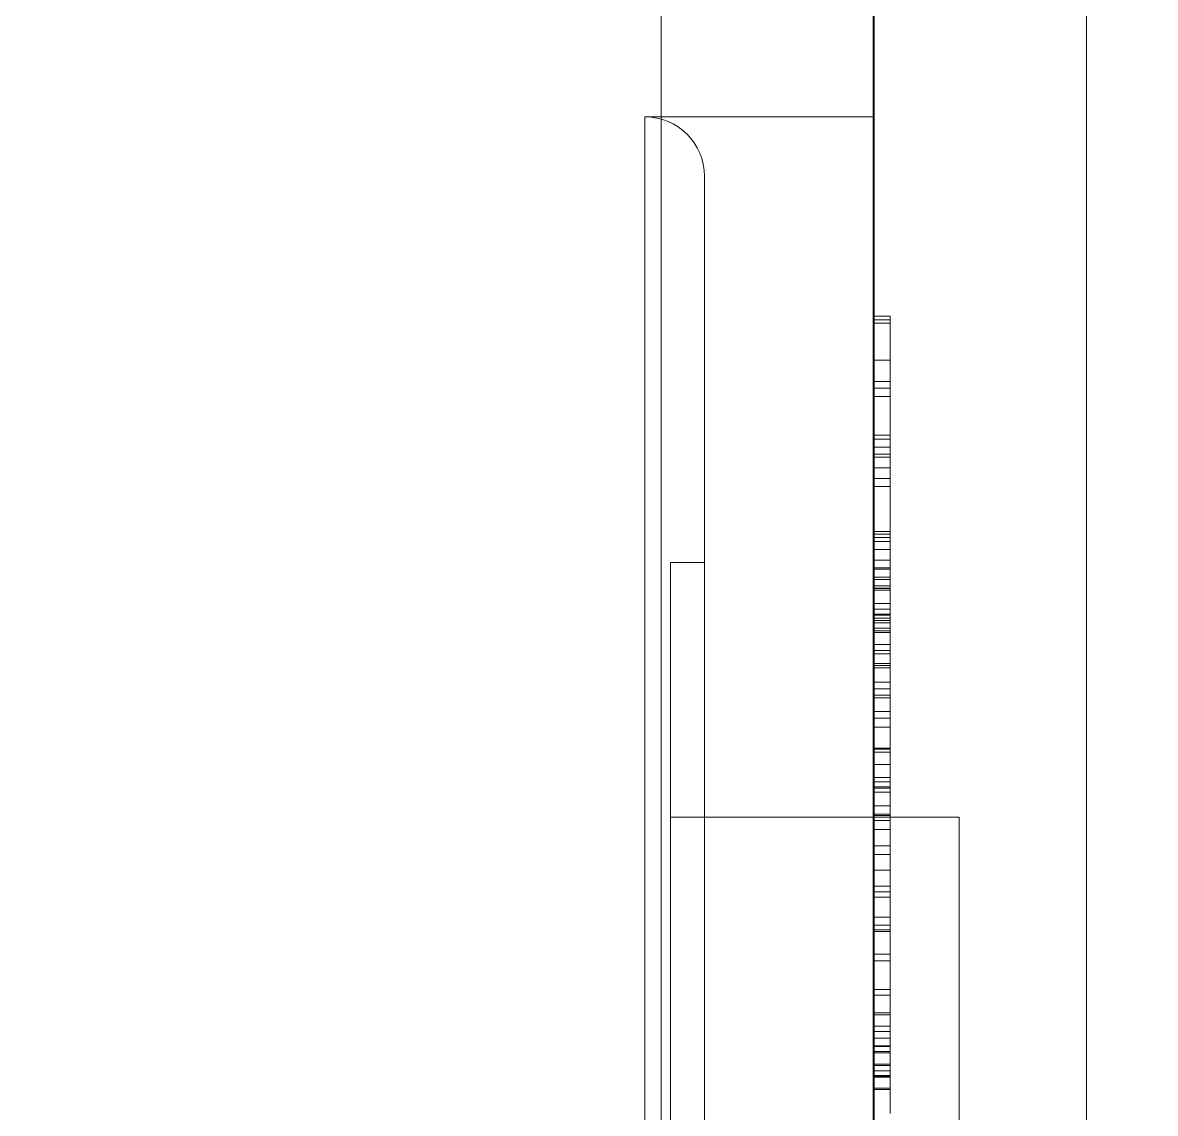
# Model space of a CAD drawing. Header units: millimetres. Extents: x -50460 to 50460, y -35640 to 35640.
# Drawn here: x -33269.27 to -33255.93, y 22123.7 to 22136.55 of the extents above; entities that cross this region are included whole.
import ezdxf

# ---------------------------------------------------------------- set-up
doc = ezdxf.new("R2010")
doc.units = ezdxf.units.MM
doc.set_wipeout_variables(frame=1)
for name, color, linetype, lineweight in [('EB0', 7, 'Continuous', 15), ('尺寸线层', 4, 'Continuous', 18), ('粗实线层', 7, 'Continuous', 15), ('粗实线层_1', 7, 'Continuous', 15)]:
    doc.layers.add(name, color=color, linetype=linetype, lineweight=lineweight)

# ---------------------------------------------------------------- blocks, each defined once
blk = doc.blocks.new('*X909')
at = {"layer": '粗实线层'}
blk.add_line((-12, 10), (-12, 177), dxfattribs=at)
blk = doc.blocks.new('*X906')
at = {"layer": '粗实线层_1'}
blk.add_blockref('*X909', (-9, 39.5), dxfattribs=at)
blk = doc.blocks.new('*X911')
at = {"layer": '粗实线层'}
for p, q in [((-3.51, 42.5), (-3.51, 85)), ((-3.51, 85), (-3.51, 42.5)), ((-1.01, 42.5), (-1.01, 82.5)), ((-1, 74.15), (-1, 63.653)), ((-3.7, 66), (-3.7, 42.5)), ((-3.7, 66), (-1, 66)), ((-3, 42.5), (-3, 65.3)), ((-0.993, 63.653), (-1.01, 63.653)), ((-1, 63.653), (-1, 53.858)), ((-0.977, 63.653), (-0.993, 63.653)), ((-0.96, 63.653), (-0.977, 63.653)), ((-0.943, 63.653), (-0.96, 63.653)), ((-0.927, 63.653), (-0.943, 63.653)), ((-0.91, 63.653), (-0.927, 63.653)), ((-0.893, 63.653), (-0.91, 63.653)), ((-0.877, 63.653), (-0.893, 63.653)), ((-0.86, 63.653), (-0.877, 63.653)), ((-0.843, 63.653), (-0.86, 63.653)), ((-0.827, 63.653), (-0.843, 63.653)), ((-0.81, 63.653), (-0.827, 63.653)), ((-0.81, 63.653), (-0.81, 63.652)), ((-0.81, 63.652), (-0.81, 63.651)), ((-0.81, 63.651), (-0.81, 63.648)), ((-0.81, 63.607), (-1.01, 63.607)), ((-0.81, 63.567), (-1.01, 63.567)), ((-0.81, 63.648), (-0.81, 63.644)), ((-0.81, 63.644), (-0.81, 63.639)), ((-0.81, 63.639), (-0.81, 63.634)), ((-0.81, 63.634), (-0.81, 63.627)), ((-0.81, 63.627), (-0.81, 63.62)), ((-0.81, 63.62), (-0.81, 63.612)), ((-0.81, 63.612), (-0.81, 63.604)), ((-0.81, 63.604), (-0.81, 63.595)), ((-0.81, 63.595), (-0.81, 63.586)), ((-0.81, 63.586), (-0.81, 63.576)), ((-0.81, 63.576), (-0.81, 63.567)), ((-0.81, 63.567), (-0.81, 62.25)), ((-0.81, 63.134), (-1.01, 63.134)), ((-0.993, 62.883), (-1.01, 62.883)), ((-0.81, 62.88), (-1.01, 62.88)), ((-0.977, 62.883), (-0.993, 62.883)), ((-0.96, 62.883), (-0.977, 62.883)), ((-0.943, 62.883), (-0.96, 62.883)), ((-0.927, 62.883), (-0.943, 62.883)), ((-0.91, 62.883), (-0.927, 62.883)), ((-0.893, 62.883), (-0.91, 62.883)), ((-0.877, 62.883), (-0.893, 62.883)), ((-0.86, 62.883), (-0.877, 62.883)), ((-0.843, 62.883), (-0.86, 62.883)), ((-0.827, 62.883), (-0.843, 62.883)), ((-0.81, 62.883), (-0.827, 62.883)), ((-0.81, 62.883), (-0.81, 62.883)), ((-0.81, 62.883), (-0.81, 62.881)), ((-0.81, 62.881), (-0.81, 62.879)), ((-0.81, 62.879), (-0.81, 62.876)), ((-0.81, 62.876), (-0.81, 62.872)), ((-0.81, 62.872), (-0.81, 62.867)), ((-0.81, 62.867), (-0.81, 62.861)), ((-0.81, 62.861), (-0.81, 62.854)), ((-0.81, 62.854), (-0.81, 62.847)), ((-0.81, 62.801), (-1.01, 62.801)), ((-0.81, 62.847), (-0.81, 62.838)), ((-0.81, 62.838), (-0.81, 62.828)), ((-0.81, 62.828), (-0.81, 62.818)), ((-0.81, 62.818), (-0.81, 62.806)), ((-0.81, 62.806), (-0.81, 62.794)), ((-0.81, 62.794), (-0.81, 62.781)), ((-0.81, 62.781), (-0.81, 62.767)), ((-0.81, 62.767), (-0.81, 62.753)), ((-0.81, 62.753), (-0.81, 62.737)), ((-0.81, 62.737), (-0.81, 62.721)), ((-0.81, 62.721), (-0.81, 62.705)), ((-0.81, 62.705), (-1.01, 62.705)), ((-0.81, 62.705), (-0.81, 62.705)), ((-0.81, 62.705), (-0.81, 62.687)), ((-0.81, 62.687), (-0.81, 62.669)), ((-0.81, 62.669), (-0.81, 62.65)), ((-0.81, 62.65), (-0.81, 62.63)), ((-0.81, 62.63), (-0.81, 62.61)), ((-0.81, 62.61), (-0.81, 62.59)), ((-0.81, 62.59), (-0.81, 62.569)), ((-0.81, 62.569), (-0.81, 62.548)), ((-0.81, 62.548), (-0.81, 62.526)), ((-0.81, 62.526), (-0.81, 62.505)), ((-0.81, 62.505), (-0.81, 62.483)), ((-0.81, 62.483), (-0.81, 62.461)), ((-0.81, 62.461), (-0.81, 62.439)), ((-0.81, 62.439), (-0.81, 62.418)), ((-0.81, 62.418), (-0.81, 62.396)), ((-0.81, 62.396), (-0.81, 62.375)), ((-0.81, 62.375), (-0.81, 62.353)), ((-0.81, 62.353), (-0.81, 62.332)), ((-0.81, 62.332), (-0.81, 62.311)), ((-0.81, 62.25), (-1.01, 62.25)), ((-0.81, 62.203), (-1.01, 62.203)), ((-0.81, 62.311), (-0.81, 62.291)), ((-0.81, 62.291), (-0.81, 62.271)), ((-0.81, 62.271), (-0.81, 62.251)), ((-0.81, 62.251), (-0.81, 62.232)), ((-0.81, 62.25), (-0.81, 62.241)), ((-0.81, 62.241), (-0.81, 62.232)), ((-0.81, 62.232), (-0.81, 62.214)), ((-0.81, 62.232), (-0.81, 62.222)), ((-0.81, 62.222), (-0.81, 62.212)), ((-0.81, 62.214), (-0.81, 62.196)), ((-0.81, 62.212), (-0.81, 62.202)), ((-0.81, 62.202), (-0.81, 62.192)), ((-0.81, 62.196), (-0.81, 62.179)), ((-0.81, 62.192), (-0.81, 62.181)), ((-0.81, 62.106), (-1.01, 62.106)), ((-0.81, 62.181), (-0.81, 62.171)), ((-0.81, 62.179), (-0.81, 62.163)), ((-0.81, 62.171), (-0.81, 62.16)), ((-0.81, 62.163), (-0.81, 62.147)), ((-0.81, 62.16), (-0.81, 62.149)), ((-0.81, 62.149), (-0.81, 62.137)), ((-0.81, 62.147), (-0.81, 62.133)), ((-0.81, 62.137), (-0.81, 62.126)), ((-0.81, 62.133), (-0.81, 62.119)), ((-0.81, 62.126), (-0.81, 62.115)), ((-0.81, 62.119), (-0.81, 62.106)), ((-0.81, 62.115), (-0.81, 62.104)), ((-0.81, 62.106), (-0.81, 62.106)), ((-0.81, 62.106), (-0.81, 62.094)), ((-0.81, 62.104), (-0.81, 62.093)), ((-0.81, 62.094), (-0.81, 62.083)), ((-0.81, 62.093), (-0.81, 62.082)), ((-0.81, 62.083), (-0.81, 62.073)), ((-0.81, 62.082), (-0.81, 62.072)), ((-0.81, 62.073), (-0.81, 62.064)), ((-0.81, 62.072), (-0.81, 62.062)), ((-0.81, 62.064), (-0.81, 62.056)), ((-0.81, 62.062), (-0.81, 62.052)), ((-0.81, 62.056), (-0.81, 62.048)), ((-0.81, 62.052), (-0.81, 62.043)), ((-0.993, 62.024), (-1.01, 62.024)), ((-0.81, 61.989), (-1.01, 61.989)), ((-0.977, 62.024), (-0.993, 62.024)), ((-0.96, 62.024), (-0.977, 62.024)), ((-0.943, 62.024), (-0.96, 62.024)), ((-0.927, 62.024), (-0.943, 62.024)), ((-0.91, 62.024), (-0.927, 62.024)), ((-0.893, 62.024), (-0.91, 62.024)), ((-0.877, 62.024), (-0.893, 62.024)), ((-0.86, 62.024), (-0.877, 62.024)), ((-0.843, 62.024), (-0.86, 62.024)), ((-0.827, 62.024), (-0.843, 62.024)), ((-0.81, 62.024), (-0.827, 62.024)), ((-0.81, 62.048), (-0.81, 62.042)), ((-0.81, 62.043), (-0.81, 62.034)), ((-0.81, 62.042), (-0.81, 62.036)), ((-0.81, 62.036), (-0.81, 62.032)), ((-0.81, 62.034), (-0.81, 62.026)), ((-0.81, 62.032), (-0.81, 62.028)), ((-0.81, 62.028), (-0.81, 62.026)), ((-0.81, 62.026), (-0.81, 62.024)), ((-0.81, 62.026), (-0.81, 62.018)), ((-0.81, 62.024), (-0.81, 62.024)), ((-0.81, 62.018), (-0.81, 62.01)), ((-0.81, 62.01), (-0.81, 62.003)), ((-0.81, 62.003), (-0.81, 61.996)), ((-0.81, 61.996), (-0.81, 61.989)), ((-0.81, 61.989), (-0.81, 61.043)), ((-0.81, 61.863), (-1.01, 61.863)), ((-0.81, 61.74), (-1.01, 61.74)), ((-0.993, 61.739), (-1.01, 61.739)), ((-0.977, 61.739), (-0.993, 61.739)), ((-0.96, 61.739), (-0.977, 61.739)), ((-0.943, 61.739), (-0.96, 61.739)), ((-0.927, 61.739), (-0.943, 61.739)), ((-0.91, 61.739), (-0.927, 61.739)), ((-0.893, 61.739), (-0.91, 61.739)), ((-0.877, 61.739), (-0.893, 61.739)), ((-0.86, 61.739), (-0.877, 61.739)), ((-0.843, 61.739), (-0.86, 61.739)), ((-0.827, 61.739), (-0.843, 61.739)), ((-0.81, 61.739), (-0.827, 61.739)), ((-0.81, 61.74), (-0.81, 61.74)), ((-0.81, 61.643), (-1.01, 61.643)), ((-0.81, 61.643), (-0.81, 60.776)), ((-0.81, 61.113), (-1.01, 61.113)), ((-1.01, 60.685), (-1.01, 61.113)), ((-0.81, 61.084), (-1.01, 61.084)), ((-0.81, 61.043), (-1.01, 61.043)), ((-0.993, 60.996), (-1.01, 60.996)), ((-0.977, 60.996), (-0.993, 60.996)), ((-0.96, 60.996), (-0.977, 60.996)), ((-0.943, 60.996), (-0.96, 60.996)), ((-0.927, 60.996), (-0.943, 60.996)), ((-0.91, 60.996), (-0.927, 60.996)), ((-0.893, 60.996), (-0.91, 60.996)), ((-0.877, 60.996), (-0.893, 60.996)), ((-0.86, 60.996), (-0.877, 60.996)), ((-0.843, 60.996), (-0.86, 60.996)), ((-0.827, 60.996), (-0.843, 60.996)), ((-0.81, 60.996), (-0.827, 60.996)), ((-0.81, 61.043), (-0.81, 61.043)), ((-0.81, 61.043), (-0.81, 61.036)), ((-0.81, 61.036), (-0.81, 61.03)), ((-0.81, 61.03), (-0.81, 61.024)), ((-0.81, 61.024), (-0.81, 61.018)), ((-0.81, 61.018), (-0.81, 61.013)), ((-0.81, 61.013), (-0.81, 61.008)), ((-0.81, 61.008), (-0.81, 61.004)), ((-0.81, 61.004), (-0.81, 61.001)), ((-0.81, 61.001), (-0.81, 60.999)), ((-0.81, 60.999), (-0.81, 60.997)), ((-0.81, 60.997), (-0.81, 60.996)), ((-0.81, 60.902), (-1.01, 60.902)), ((-0.81, 60.902), (-0.81, 60.902)), ((-3.4, 60.75), (-3.4, 42.5)), ((-3.4, 60.75), (-3, 60.75)), ((-0.81, 60.776), (-1.01, 60.776)), ((-0.81, 60.776), (-0.81, 60.758)), ((-0.81, 60.758), (-0.81, 60.739)), ((-0.81, 60.739), (-0.81, 60.719)), ((-0.81, 60.719), (-0.81, 60.699)), ((-0.81, 60.685), (-1.01, 60.685)), ((-1.01, 60.661), (-1.01, 60.685)), ((-0.81, 60.671), (-1.01, 60.671)), ((-1.01, 60.635), (-1.01, 60.661)), ((-1.01, 60.609), (-1.01, 60.635)), ((-1.01, 60.584), (-1.01, 60.609)), ((-1.01, 60.564), (-1.01, 60.584)), ((-0.81, 60.699), (-0.81, 60.679)), ((-0.81, 60.679), (-0.81, 60.658)), ((-0.81, 60.658), (-0.81, 60.637)), ((-0.81, 60.637), (-0.81, 60.616)), ((-0.81, 60.616), (-0.81, 60.595)), ((-0.81, 60.595), (-0.81, 60.574)), ((-0.81, 60.575), (-1.01, 60.575)), ((-1.01, 60.548), (-1.01, 60.564)), ((-0.81, 60.548), (-1.01, 60.548)), ((-1.01, 60.443), (-1.01, 60.548)), ((-0.81, 60.474), (-1.01, 60.474)), ((-0.81, 60.574), (-0.81, 60.553)), ((-0.81, 60.553), (-0.81, 60.532)), ((-0.81, 60.532), (-0.81, 60.511)), ((-0.81, 60.511), (-0.81, 60.49)), ((-0.81, 60.49), (-0.81, 60.47)), ((-0.81, 60.474), (-0.81, 60.474)), ((-0.81, 60.47), (-0.81, 60.449)), ((-0.81, 60.449), (-0.81, 60.429)), ((-0.81, 60.445), (-1.01, 60.445)), ((-0.81, 60.443), (-1.01, 60.443)), ((-1.01, 60.44), (-1.01, 60.443)), ((-1.01, 60.437), (-1.01, 60.44)), ((-1.01, 60.434), (-1.01, 60.437)), ((-1.01, 60.431), (-1.01, 60.434)), ((-1.01, 60.429), (-1.01, 60.431)), ((-1.01, 60.427), (-1.01, 60.429)), ((-1.01, 60.425), (-1.01, 60.427)), ((-1.01, 60.424), (-1.01, 60.425)), ((-1.01, 60.423), (-1.01, 60.424)), ((-1.01, 60.423), (-1.01, 60.423)), ((-1.01, 60.201), (-1.01, 60.423)), ((-0.993, 60.423), (-1.01, 60.423)), ((-0.977, 60.423), (-0.993, 60.423)), ((-0.96, 60.423), (-0.977, 60.423)), ((-0.943, 60.423), (-0.96, 60.423)), ((-0.927, 60.423), (-0.943, 60.423)), ((-0.91, 60.423), (-0.927, 60.423)), ((-0.893, 60.423), (-0.91, 60.423)), ((-0.877, 60.423), (-0.893, 60.423)), ((-0.86, 60.423), (-0.877, 60.423)), ((-0.843, 60.423), (-0.86, 60.423)), ((-0.827, 60.423), (-0.843, 60.423)), ((-0.81, 60.423), (-0.827, 60.423)), ((-0.81, 60.445), (-0.81, 60.445)), ((-0.81, 60.429), (-0.81, 60.41)), ((-0.81, 60.41), (-0.81, 60.391)), ((-0.81, 60.391), (-0.81, 60.372)), ((-0.81, 60.372), (-0.81, 60.355)), ((-0.81, 60.355), (-0.81, 60.338)), ((-0.81, 60.338), (-0.81, 60.322)), ((-0.81, 60.322), (-0.81, 60.306)), ((-0.81, 60.267), (-1.01, 60.267)), ((-0.81, 60.201), (-1.01, 60.201)), ((-1.01, 60.196), (-1.01, 60.201)), ((-1.01, 60.19), (-1.01, 60.196)), ((-1.01, 60.185), (-1.01, 60.19)), ((-1.01, 60.18), (-1.01, 60.185)), ((-0.81, 60.306), (-0.81, 60.292)), ((-0.81, 60.292), (-0.81, 60.279)), ((-0.81, 60.279), (-0.81, 60.267)), ((-0.81, 60.267), (-0.81, 60.139)), ((-1.01, 60.174), (-1.01, 60.18)), ((-1.01, 60.169), (-1.01, 60.174)), ((-1.01, 60.163), (-1.01, 60.169)), ((-1.01, 60.157), (-1.01, 60.163)), ((-1.01, 60.151), (-1.01, 60.157)), ((-1.01, 60.146), (-1.01, 60.151)), ((-1.01, 60.14), (-1.01, 60.146)), ((-1.01, 60.134), (-1.01, 60.14)), ((-0.81, 60.139), (-1.01, 60.139)), ((-1.01, 60.128), (-1.01, 60.134)), ((-0.81, 60.129), (-1.01, 60.129)), ((-1.01, 60.122), (-1.01, 60.128)), ((-1.01, 60.116), (-1.01, 60.122)), ((-1.01, 60.111), (-1.01, 60.116)), ((-1.01, 60.105), (-1.01, 60.111)), ((-1.01, 60.1), (-1.01, 60.105)), ((-1.01, 60.095), (-1.01, 60.1)), ((-1.01, 60.091), (-1.01, 60.095)), ((-0.81, 60.093), (-1.01, 60.093)), ((-1.01, 60.086), (-1.01, 60.091)), ((-1.01, 60.082), (-1.01, 60.086)), ((-1.01, 60.078), (-1.01, 60.082)), ((-1.01, 60.074), (-1.01, 60.078)), ((-1.01, 60.071), (-1.01, 60.074)), ((-1.01, 60.067), (-1.01, 60.071)), ((-1.01, 60.064), (-1.01, 60.067)), ((-0.81, 60.064), (-1.01, 60.064)), ((-1.01, 59.944), (-1.01, 60.064)), ((-0.81, 60.139), (-0.81, 60.129)), ((-0.81, 60.129), (-0.81, 59.782)), ((-0.81, 60.129), (-0.81, 60.118)), ((-0.81, 60.118), (-0.81, 60.108)), ((-0.81, 60.108), (-0.81, 60.099)), ((-0.81, 60.099), (-0.81, 60.09)), ((-0.81, 60.09), (-0.81, 60.081)), ((-0.81, 60.081), (-0.81, 60.073)), ((-0.81, 60.073), (-0.81, 60.066)), ((-0.81, 60.066), (-0.81, 60.059)), ((-0.81, 60.059), (-0.81, 60.053)), ((-0.81, 60.053), (-0.81, 60.048)), ((-0.81, 60.048), (-0.81, 60.044)), ((-0.993, 60.04), (-1.01, 60.04)), ((-0.81, 59.975), (-1.01, 59.975)), ((-0.81, 59.944), (-1.01, 59.944)), ((-1.01, 59.939), (-1.01, 59.944)), ((-1.01, 59.934), (-1.01, 59.939)), ((-1.01, 59.93), (-1.01, 59.934)), ((-1.01, 59.927), (-1.01, 59.93)), ((-1.01, 59.925), (-1.01, 59.927)), ((-1.01, 59.924), (-1.01, 59.925)), ((-0.993, 59.924), (-1.01, 59.924)), ((-0.977, 60.04), (-0.993, 60.04)), ((-0.977, 59.924), (-0.993, 59.924)), ((-0.96, 60.04), (-0.977, 60.04)), ((-0.96, 59.924), (-0.977, 59.924)), ((-0.943, 60.04), (-0.96, 60.04)), ((-0.943, 59.924), (-0.96, 59.924)), ((-0.927, 60.04), (-0.943, 60.04)), ((-0.927, 59.924), (-0.943, 59.924)), ((-0.91, 60.04), (-0.927, 60.04)), ((-0.91, 59.924), (-0.927, 59.924)), ((-0.893, 60.04), (-0.91, 60.04)), ((-0.893, 59.924), (-0.91, 59.924)), ((-0.877, 60.04), (-0.893, 60.04)), ((-0.877, 59.924), (-0.893, 59.924)), ((-0.86, 60.04), (-0.877, 60.04)), ((-0.86, 59.924), (-0.877, 59.924)), ((-0.843, 60.04), (-0.86, 60.04)), ((-0.843, 59.924), (-0.86, 59.924)), ((-0.827, 60.04), (-0.843, 60.04)), ((-0.827, 59.924), (-0.843, 59.924)), ((-0.81, 60.04), (-0.827, 60.04)), ((-0.81, 59.924), (-0.827, 59.924)), ((-0.81, 60.044), (-0.81, 60.041)), ((-0.81, 60.041), (-0.81, 60.04)), ((-0.81, 60.04), (-0.81, 60.022)), ((-0.81, 60.022), (-0.81, 60.004)), ((-0.81, 60.004), (-0.81, 59.987)), ((-0.81, 59.987), (-0.81, 59.969)), ((-0.81, 59.975), (-0.81, 59.975)), ((-0.81, 59.969), (-0.81, 59.952)), ((-0.81, 59.952), (-0.81, 59.935)), ((-0.81, 59.935), (-0.81, 59.918)), ((-0.81, 59.918), (-0.81, 59.902)), ((-0.81, 59.782), (-1.01, 59.782)), ((-0.81, 59.902), (-0.81, 59.887)), ((-0.81, 59.887), (-0.81, 59.872)), ((-0.81, 59.872), (-0.81, 59.857)), ((-0.81, 59.857), (-0.81, 59.843)), ((-0.81, 59.843), (-0.81, 59.829)), ((-0.81, 59.829), (-0.81, 59.815)), ((-0.81, 59.815), (-0.81, 59.802)), ((-0.81, 59.802), (-0.81, 59.789)), ((-0.81, 59.789), (-0.81, 59.777)), ((-0.81, 59.782), (-0.81, 58.809)), ((-0.81, 59.712), (-1.01, 59.712)), ((-0.81, 59.674), (-1.01, 59.674)), ((-0.81, 59.777), (-0.81, 59.765)), ((-0.81, 59.765), (-0.81, 59.753)), ((-0.81, 59.753), (-0.81, 59.743)), ((-0.81, 59.743), (-0.81, 59.732)), ((-0.81, 59.732), (-0.81, 59.722)), ((-0.81, 59.722), (-0.81, 59.712)), ((-0.81, 59.712), (-0.81, 59.712)), ((-0.81, 59.712), (-0.81, 59.56)), ((-0.81, 59.56), (-1.01, 59.56)), ((-0.81, 59.535), (-1.01, 59.535)), ((-0.81, 59.56), (-0.81, 59.56)), ((-0.81, 59.56), (-0.81, 59.556)), ((-0.81, 59.556), (-0.81, 59.551)), ((-0.81, 59.551), (-0.81, 59.547)), ((-0.81, 59.547), (-0.81, 59.542)), ((-0.81, 59.542), (-0.81, 59.538)), ((-0.81, 59.538), (-0.81, 59.535)), ((-0.81, 59.535), (-0.81, 59.187)), ((-0.993, 59.509), (-1.01, 59.509)), ((-0.977, 59.509), (-0.993, 59.509)), ((-0.96, 59.509), (-0.977, 59.509)), ((-0.943, 59.509), (-0.96, 59.509)), ((-0.927, 59.509), (-0.943, 59.509)), ((-0.91, 59.509), (-0.927, 59.509)), ((-0.893, 59.509), (-0.91, 59.509)), ((-0.877, 59.509), (-0.893, 59.509)), ((-0.86, 59.509), (-0.877, 59.509)), ((-0.843, 59.509), (-0.86, 59.509)), ((-0.827, 59.509), (-0.843, 59.509)), ((-0.81, 59.509), (-0.827, 59.509)), ((-0.81, 59.34), (-1.01, 59.34)), ((-0.81, 59.262), (-1.01, 59.262)), ((-0.81, 59.262), (-0.81, 59.262)), ((-0.81, 59.262), (-0.81, 58.914)), ((-0.81, 59.187), (-1.01, 59.187)), ((-0.81, 59.156), (-1.01, 59.156)), ((-0.81, 59.187), (-0.81, 58.992)), ((-0.81, 58.992), (-1.01, 58.992)), ((-0.81, 58.914), (-1.01, 58.914)), ((-0.81, 58.914), (-0.81, 58.214)), ((-0.81, 58.809), (-1.01, 58.809)), ((-0.81, 58.809), (-0.81, 58.809)), ((-0.81, 58.561), (-1.01, 58.561)), ((-0.993, 58.551), (-1.01, 58.551)), ((-0.81, 58.513), (-1.01, 58.513)), ((-0.977, 58.551), (-0.993, 58.551)), ((-0.96, 58.551), (-0.977, 58.551)), ((-0.943, 58.551), (-0.96, 58.551)), ((-0.927, 58.551), (-0.943, 58.551)), ((-0.91, 58.551), (-0.927, 58.551)), ((-0.893, 58.551), (-0.91, 58.551)), ((-0.877, 58.551), (-0.893, 58.551)), ((-0.86, 58.551), (-0.877, 58.551)), ((-0.843, 58.551), (-0.86, 58.551)), ((-0.827, 58.551), (-0.843, 58.551)), ((-0.81, 58.551), (-0.827, 58.551)), ((-0.81, 58.551), (-0.81, 58.551)), ((-0.81, 58.551), (-0.81, 58.55)), ((-0.81, 58.55), (-0.81, 58.548)), ((-0.81, 58.548), (-0.81, 58.545)), ((-0.81, 58.545), (-0.81, 58.542)), ((-0.81, 58.542), (-0.81, 58.538)), ((-0.81, 58.538), (-0.81, 58.534)), ((-0.81, 58.534), (-0.81, 58.529)), ((-0.81, 58.529), (-0.81, 58.523)), ((-0.81, 58.523), (-0.81, 58.517)), ((-0.81, 58.517), (-0.81, 58.51)), ((-0.81, 58.51), (-0.81, 58.503)), ((-0.81, 58.503), (-0.81, 58.495)), ((-0.81, 58.495), (-0.81, 58.486)), ((-0.81, 58.486), (-0.81, 58.476)), ((-0.81, 58.476), (-0.81, 58.466)), ((-0.81, 58.466), (-0.81, 58.456)), ((-0.81, 58.456), (-0.81, 58.444)), ((-0.81, 58.368), (-1.01, 58.368)), ((-0.81, 58.444), (-0.81, 58.433)), ((-0.81, 58.433), (-0.81, 58.42)), ((-0.81, 58.42), (-0.81, 58.408)), ((-0.81, 58.408), (-0.81, 58.395)), ((-0.81, 58.395), (-0.81, 58.381)), ((-0.81, 58.381), (-0.81, 58.368)), ((-0.81, 58.368), (-0.81, 57.784)), ((-0.81, 58.214), (-1.01, 58.214)), ((-0.81, 58.214), (-0.81, 58.214)), ((-0.81, 58.164), (-1.01, 58.164)), ((-0.993, 58.105), (-1.01, 58.105)), ((-0.81, 58.09), (-1.01, 58.09)), ((-0.81, 58.045), (-1.01, 58.045)), ((-0.977, 58.105), (-0.993, 58.105)), ((-0.96, 58.105), (-0.977, 58.105)), ((-0.943, 58.105), (-0.96, 58.105)), ((-0.927, 58.105), (-0.943, 58.105)), ((-0.91, 58.105), (-0.927, 58.105)), ((-0.893, 58.105), (-0.91, 58.105)), ((-0.877, 58.105), (-0.893, 58.105)), ((-0.86, 58.105), (-0.877, 58.105)), ((-0.843, 58.105), (-0.86, 58.105)), ((-0.827, 58.105), (-0.843, 58.105)), ((-0.81, 58.105), (-0.827, 58.105)), ((-0.81, 58.09), (-0.81, 58.09)), ((-0.81, 57.884), (-1.01, 57.884)), ((-0.81, 57.784), (-1.01, 57.784)), ((-0.81, 57.884), (-0.81, 57.884)), ((-0.81, 57.784), (-0.81, 57.605)), ((-3.4, 57.75), (-0.81, 57.75)), ((-0.81, 57.77), (-1.01, 57.77)), ((-0.81, 57.748), (-1.01, 57.748)), ((-0.81, 57.708), (-1.01, 57.708)), ((-0.81, 57.77), (-0.81, 57.409)), ((-0.81, 57.75), (0, 57.75)), ((-0.81, 57.748), (-0.81, 57.748)), ((0, 57.75), (0, 42.5)), ((-0.81, 57.605), (-1.01, 57.605)), ((-0.81, 57.605), (-0.81, 57.308)), ((-0.81, 57.605), (-0.81, 57.605)), ((-0.81, 57.409), (-1.01, 57.409)), ((-0.81, 57.409), (-0.81, 56.572)), ((-0.81, 57.308), (-1.01, 57.308)), ((-0.81, 57.308), (-0.81, 57.308)), ((-0.81, 57.308), (-0.81, 57.124)), ((-0.81, 57.124), (-1.01, 57.124)), ((-0.81, 57.124), (-0.81, 57.124)), ((-0.81, 56.934), (-1.01, 56.934)), ((-0.993, 56.867), (-1.01, 56.867)), ((-0.977, 56.867), (-0.993, 56.867)), ((-0.96, 56.867), (-0.977, 56.867)), ((-0.943, 56.867), (-0.96, 56.867)), ((-0.927, 56.867), (-0.943, 56.867)), ((-0.91, 56.867), (-0.927, 56.867)), ((-0.893, 56.867), (-0.91, 56.867)), ((-0.877, 56.867), (-0.893, 56.867)), ((-0.86, 56.867), (-0.877, 56.867)), ((-0.843, 56.867), (-0.86, 56.867)), ((-0.827, 56.867), (-0.843, 56.867)), ((-0.81, 56.867), (-0.827, 56.867)), ((-0.81, 56.867), (-0.81, 56.864)), ((-0.81, 56.864), (-0.81, 56.861)), ((-0.81, 56.861), (-0.81, 56.857)), ((-0.81, 56.857), (-0.81, 56.853)), ((-0.81, 56.853), (-0.81, 56.848)), ((-0.81, 56.848), (-0.81, 56.844)), ((-0.81, 56.807), (-1.01, 56.807)), ((-0.81, 56.844), (-0.81, 56.839)), ((-0.81, 56.839), (-0.81, 56.835)), ((-0.81, 56.835), (-0.81, 56.83)), ((-0.81, 56.83), (-0.81, 56.826)), ((-0.81, 56.826), (-0.81, 56.821)), ((-0.81, 56.821), (-0.81, 56.817)), ((-0.81, 56.817), (-0.81, 56.812)), ((-0.81, 56.812), (-0.81, 56.807)), ((-0.81, 56.807), (-0.81, 56.4)), ((-0.81, 56.572), (-1.01, 56.572)), ((-0.81, 56.478), (-1.01, 56.478)), ((-0.81, 56.572), (-0.81, 56.572)), ((-0.81, 56.422), (-1.01, 56.422)), ((-0.81, 56.4), (-1.01, 56.4)), ((-0.81, 56.422), (-0.81, 56.055)), ((-0.81, 56.4), (-0.81, 55.718)), ((-0.81, 56.4), (-0.81, 56.4)), ((-0.81, 56.134), (-1.01, 56.134)), ((-0.81, 56.055), (-1.01, 56.055)), ((-0.81, 56.055), (-0.81, 55.285)), ((-0.81, 55.718), (-1.01, 55.718)), ((-0.81, 55.652), (-1.01, 55.652)), ((-0.81, 55.718), (-0.81, 55.718)), ((-0.993, 55.445), (-1.01, 55.445)), ((-0.81, 55.421), (-1.01, 55.421)), ((-0.977, 55.445), (-0.993, 55.445)), ((-0.96, 55.445), (-0.977, 55.445)), ((-0.943, 55.445), (-0.96, 55.445)), ((-0.927, 55.445), (-0.943, 55.445)), ((-0.91, 55.445), (-0.927, 55.445)), ((-0.893, 55.445), (-0.91, 55.445)), ((-0.877, 55.445), (-0.893, 55.445)), ((-0.86, 55.445), (-0.877, 55.445)), ((-0.843, 55.445), (-0.86, 55.445)), ((-0.827, 55.445), (-0.843, 55.445)), ((-0.81, 55.445), (-0.827, 55.445)), ((-0.81, 55.445), (-0.81, 55.444)), ((-0.81, 55.444), (-0.81, 55.443)), ((-0.81, 55.443), (-0.81, 55.441)), ((-0.81, 55.441), (-0.81, 55.438)), ((-0.81, 55.438), (-0.81, 55.435)), ((-0.81, 55.435), (-0.81, 55.431)), ((-0.81, 55.431), (-0.81, 55.426)), ((-0.81, 55.426), (-0.81, 55.42)), ((-0.81, 55.42), (-0.81, 55.414)), ((-0.81, 55.414), (-0.81, 55.407)), ((-0.81, 55.407), (-0.81, 55.4)), ((-0.81, 55.4), (-0.81, 55.392)), ((-0.81, 55.392), (-0.81, 55.383)), ((-0.81, 55.383), (-0.81, 55.374)), ((-0.81, 55.285), (-1.01, 55.285)), ((-0.81, 55.374), (-0.81, 55.364)), ((-0.81, 55.364), (-0.81, 55.354)), ((-0.81, 55.354), (-0.81, 55.343)), ((-0.81, 55.343), (-0.81, 55.331)), ((-0.81, 55.331), (-0.81, 55.319)), ((-0.81, 55.319), (-0.81, 55.307)), ((-0.81, 55.307), (-0.81, 55.294)), ((-0.81, 55.294), (-0.81, 55.28)), ((-0.81, 55.285), (-0.81, 55.285)), ((-0.81, 55.28), (-0.81, 55.266)), ((-0.81, 55.266), (-0.81, 55.252)), ((-0.81, 55.252), (-0.81, 55.237)), ((-0.81, 55.223), (-1.01, 55.223)), ((-0.81, 55.144), (-1.01, 55.144)), ((-0.81, 55.237), (-0.81, 55.223)), ((-0.81, 55.223), (-0.81, 54.705)), ((-1.01, 55.054), (-1.01, 55.055)), ((-1.01, 55.055), (-1.01, 55.055)), ((-0.993, 55.055), (-1.01, 55.055)), ((-1.01, 55.053), (-1.01, 55.054)), ((-1.01, 55.054), (-1.01, 55.054)), ((-1.01, 55.051), (-1.01, 55.053)), ((-1.01, 55.05), (-1.01, 55.051)), ((-1.01, 55.048), (-1.01, 55.05)), ((-0.81, 55.048), (-1.01, 55.048)), ((-1.01, 55.046), (-1.01, 55.048)), ((-1.01, 55.043), (-1.01, 55.046)), ((-1.01, 55.041), (-1.01, 55.043)), ((-1.01, 55.038), (-1.01, 55.041)), ((-1.01, 55.036), (-1.01, 55.038)), ((-1.01, 55.032), (-1.01, 55.036)), ((-1.01, 55.029), (-1.01, 55.032)), ((-1.01, 55.026), (-1.01, 55.029)), ((-1.01, 55.022), (-1.01, 55.026)), ((-1.01, 55.018), (-1.01, 55.022)), ((-1.01, 55.014), (-1.01, 55.018)), ((-1.01, 55.01), (-1.01, 55.014)), ((-1.01, 55.005), (-1.01, 55.01)), ((-1.01, 55.001), (-1.01, 55.005)), ((-1.01, 54.996), (-1.01, 55.001)), ((-1.01, 54.991), (-1.01, 54.996)), ((-1.01, 54.987), (-1.01, 54.991)), ((-0.81, 54.987), (-1.01, 54.987)), ((-1.01, 54.686), (-1.01, 54.987)), ((-0.977, 55.055), (-0.993, 55.055)), ((-0.96, 55.055), (-0.977, 55.055)), ((-0.943, 55.055), (-0.96, 55.055)), ((-0.927, 55.055), (-0.943, 55.055)), ((-0.91, 55.055), (-0.927, 55.055)), ((-0.893, 55.055), (-0.91, 55.055)), ((-0.877, 55.055), (-0.893, 55.055)), ((-0.86, 55.055), (-0.877, 55.055)), ((-0.843, 55.055), (-0.86, 55.055)), ((-0.827, 55.055), (-0.843, 55.055)), ((-0.81, 55.055), (-0.827, 55.055)), ((-0.81, 55.048), (-0.81, 55.048)), ((-0.81, 54.971), (-1.01, 54.971)), ((-0.81, 54.971), (-0.81, 54.971)), ((-0.81, 54.838), (-1.01, 54.838)), ((-0.81, 54.822), (-1.01, 54.822)), ((-0.81, 54.758), (-1.01, 54.758)), ((-0.81, 54.822), (-0.81, 54.822)), ((-0.81, 54.758), (-0.81, 54.758)), ((-0.81, 54.705), (-1.01, 54.705)), ((-0.81, 54.698), (-1.01, 54.698)), ((-0.81, 54.686), (-1.01, 54.686)), ((-1.01, 54.68), (-1.01, 54.686)), ((-1.01, 54.674), (-1.01, 54.68)), ((-1.01, 54.668), (-1.01, 54.674)), ((-1.01, 54.662), (-1.01, 54.668)), ((-1.01, 54.656), (-1.01, 54.662)), ((-1.01, 54.65), (-1.01, 54.656)), ((-1.01, 54.644), (-1.01, 54.65)), ((-1.01, 54.638), (-1.01, 54.644)), ((-1.01, 54.632), (-1.01, 54.638)), ((-1.01, 54.626), (-1.01, 54.632)), ((-1.01, 54.62), (-1.01, 54.626)), ((-1.01, 54.614), (-1.01, 54.62)), ((-1.01, 54.608), (-1.01, 54.614)), ((-1.01, 54.602), (-1.01, 54.608)), ((-1.01, 54.597), (-1.01, 54.602)), ((-1.01, 54.592), (-1.01, 54.597)), ((-1.01, 54.587), (-1.01, 54.592)), ((-1.01, 54.582), (-1.01, 54.587)), ((-1.01, 54.578), (-1.01, 54.582)), ((-1.01, 54.574), (-1.01, 54.578)), ((-0.81, 54.705), (-0.81, 54.69)), ((-0.81, 54.69), (-0.81, 54.675)), ((-0.81, 54.675), (-0.81, 54.66)), ((-0.81, 54.66), (-0.81, 54.645)), ((-0.81, 54.645), (-0.81, 54.63)), ((-0.81, 54.63), (-0.81, 54.615)), ((-0.81, 54.615), (-0.81, 54.599)), ((-0.81, 54.599), (-0.81, 54.584)), ((-0.81, 54.584), (-0.81, 54.568)), ((-1.01, 54.571), (-1.01, 54.574)), ((-1.01, 54.567), (-1.01, 54.571)), ((-1.01, 54.564), (-1.01, 54.567)), ((-1.01, 54.561), (-1.01, 54.564)), ((-1.01, 54.559), (-1.01, 54.561)), ((-1.01, 54.556), (-1.01, 54.559)), ((-1.01, 54.554), (-1.01, 54.556)), ((-0.81, 54.554), (-1.01, 54.554)), ((-1.01, 54.541), (-1.01, 54.554)), ((-0.81, 54.541), (-1.01, 54.541)), ((-0.81, 54.568), (-0.81, 54.553)), ((-0.81, 54.553), (-0.81, 54.537)), ((-0.81, 54.537), (-0.81, 54.522)), ((-0.81, 54.522), (-0.81, 54.507)), ((-0.81, 54.507), (-0.81, 54.492)), ((-0.81, 54.492), (-0.81, 54.477)), ((-0.81, 54.477), (-0.81, 54.462)), ((-0.81, 54.462), (-0.81, 54.448)), ((-0.81, 54.448), (-0.81, 54.434)), ((-0.81, 54.434), (-0.81, 54.42)), ((-0.81, 54.42), (-0.81, 54.406)), ((-0.81, 54.406), (-0.81, 54.393)), ((-0.81, 54.393), (-0.81, 54.38)), ((-0.81, 54.38), (-0.81, 54.367)), ((-0.81, 54.367), (-0.81, 54.355)), ((-0.81, 54.355), (-0.81, 54.344)), ((-0.81, 54.344), (-0.81, 54.333)), ((-0.81, 54.333), (-0.81, 54.322)), ((-0.81, 54.322), (-0.81, 54.312)), ((-0.81, 54.312), (-0.81, 54.302)), ((-0.81, 54.302), (-0.81, 54.294)), ((-0.81, 54.294), (-0.81, 54.285)), ((-0.81, 54.285), (-0.81, 54.278)), ((-0.81, 54.278), (-0.81, 54.271)), ((-0.81, 54.271), (-0.81, 54.264)), ((-0.81, 54.264), (-0.81, 54.258))]:
    blk.add_line(p, q, dxfattribs=at)
blk.add_arc((-3.7, 65.3), 0.7, 0.0003, 90, dxfattribs=at)
blk = doc.blocks.new('*X904')
at = {"layer": '粗实线层_1'}
for name, p in [('*X906', (194, -241)), ('*X911', (171.5, -105.5))]:
    blk.add_blockref(name, p, dxfattribs=at)
blk.add_wipeout([(45, -63), (45, -71.5), (45, -71.5), (46.5, -73), (46.5, -73), (91, -73), (91, -73), (103.5, -73), (103.5, -73), (185, -73), (185, -73), (185, -80.321), (185, -80.321), (196.223, -80.321), (196.223, -80.321), (196.304, -80.192), (196.383, -80.061), (196.46, -79.929), (196.534, -79.796), (196.606, -79.661), (196.674, -79.525), (196.741, -79.387), (196.804, -79.249), (196.865, -79.109), (196.924, -78.968), (196.979, -78.826), (197.032, -78.683), (197.082, -78.539), (197.129, -78.394), (197.174, -78.248), (197.216, -78.101), (197.255, -77.953), (197.291, -77.805), (197.324, -77.656), (197.355, -77.507), (197.382, -77.357), (197.407, -77.206), (197.429, -77.055), (197.448, -76.904), (197.464, -76.752), (197.477, -76.6), (197.487, -76.448), (197.494, -76.295), (197.499, -76.143), (197.5, -75.99), (197.5, -75.99), (197.5, -63), (197.5, -63), (197.5, -50.01), (197.5, -50.01), (197.499, -49.857), (197.494, -49.705), (197.487, -49.552), (197.477, -49.4), (197.464, -49.248), (197.448, -49.096), (197.429, -48.945), (197.407, -48.794), (197.382, -48.643), (197.355, -48.493), (197.324, -48.344), (197.291, -48.195), (197.255, -48.047), (197.216, -47.899), (197.174, -47.752), (197.129, -47.606), (197.082, -47.461), (197.032, -47.317), (196.979, -47.174), (196.924, -47.032), (196.865, -46.891), (196.804, -46.751), (196.741, -46.613), (196.674, -46.475), (196.606, -46.339), (196.534, -46.204), (196.46, -46.071), (196.383, -45.939), (196.304, -45.808), (196.223, -45.679), (196.223, -45.679), (185, -45.679), (185, -45.679), (185, -53), (185, -53), (103.5, -53), (103.5, -53), (91, -53), (91, -53), (46.5, -53), (46.5, -53), (45, -54.5), (45, -54.5)]).dxf.layer = '粗实线层_1'
blk = doc.blocks.new('*X856')
at = {"layer": 'EB0'}
blk.add_blockref('*X904', (790, 578.216), dxfattribs=at)
blk = doc.blocks.new('*X805')
at = {"layer": '尺寸线层'}
blk.add_blockref('*X856', (-1515, 819.783), dxfattribs=at)

msp = doc.modelspace()

# ---------------------------------------------------------------- block references
at = {"layer": '尺寸线层'}
msp.add_blockref('*X805', (-32704.742, 20776.945), dxfattribs=at)

doc.saveas('drawing.dxf')
